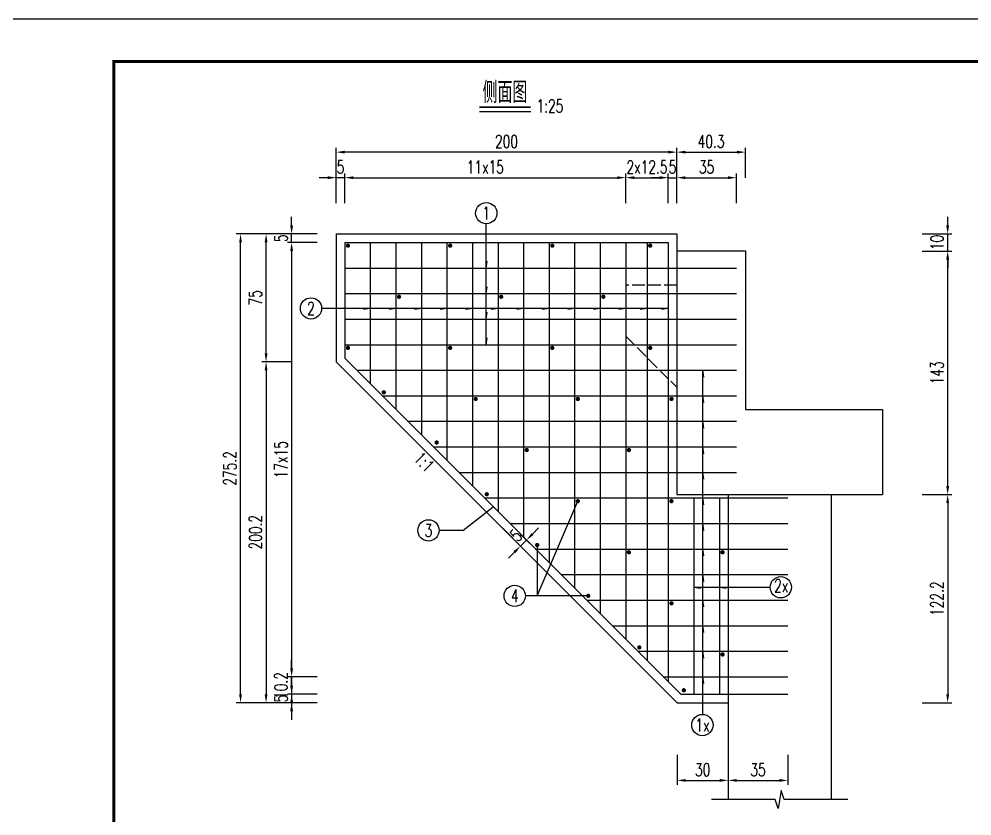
# Model space of a CAD drawing. Header units: millimetres. Extents: x -51 to 12129, y -1309 to -715.
# Drawn here: x 3737.5 to 3961.4, y -901.8 to -714.7 of the extents above; entities that cross this region are included whole.
import ezdxf
from ezdxf.enums import TextEntityAlignment as Align

# ---------------------------------------------------------------- set-up
doc = ezdxf.new("R2010")
doc.units = ezdxf.units.MM
doc.header["$LTSCALE"] = 0.25
doc.linetypes.add('ACAD_ISO02W100', pattern=[15, 12, -3])
for name, color, linetype in [('图框', 7, 'Continuous'), ('文字', 7, 'Continuous'), ('标注', 4, 'Continuous'), ('次轮廓线', 7, 'Continuous'), ('钢筋', 6, 'Continuous')]:
    doc.layers.add(name, color=color, linetype=linetype)
doc.styles.get("Standard").update_dxf_attribs({"font": 'simplex1.shx', "width": 0.7, "bigfont": 'hztxt.shx'})
doc.dimstyles.new('比例1：25', dxfattribs={"dimtxt": 3, "dimasz": 2, "dimexe": 1, "dimexo": 1, "dimgap": 1, "dimtad": 1, "dimdec": 1, "dimlfac": 2.5, "dimzin": 9, "dimdsep": 46, "dimtxsty": 'Standard', "dimcen": -0.09, "dimclrd": 4, "dimclre": 4, "dimclrt": 7, "dimaunit": 1, "dimadec": 0, "dimazin": 0, "dimtfac": 0.0005, "dimtdec": 1, "dimtix": 1, "dimtmove": 2, "dimatfit": 3, "dimfxl": 0, "dimtolj": 1, "dimtzin": 13, "dimarcsym": 0})
doc.dimstyles.new('比例1：50', dxfattribs={"dimscale": 0, "dimtxt": 3, "dimasz": 2, "dimexe": 1, "dimexo": 1, "dimgap": 0.5, "dimtad": 1, "dimdec": 1, "dimlfac": 5, "dimzin": 13, "dimdsep": 46, "dimtxsty": 'Standard', "dimcen": -1, "dimclrd": 256, "dimclre": 256, "dimclrt": 7, "dimaunit": 1, "dimadec": 3, "dimazin": 0, "dimtfac": 0.0005, "dimtdec": 1, "dimtix": 1, "dimtmove": 2, "dimatfit": 3, "dimfxl": 0, "dimtolj": 1, "dimtzin": 13, "dimarcsym": 0})

# ---------------------------------------------------------------- blocks, each defined once
blk = doc.blocks.new('*D121')
at = {"layer": 'Defpoints', "color": 0}
for p in [(3371.49, -842.2), (3354.81, -858.2), (3791.28, -858.2)]:
    blk.add_point(p, dxfattribs=at)
at = {"layer": '标注', "lineweight": -2}
for p, q in [((3360.81, -842.2), (3353.81, -842.2)), ((3354.81, -844.2), (3354.81, -856.2)), ((3360.81, -858.2), (3353.81, -858.2))]:
    blk.add_line(p, q, dxfattribs=at)
at = {"layer": '标注'}
for points in [[(3354.48, -844.2), (3355.15, -844.2), (3354.81, -842.2)], [(3354.48, -856.2), (3355.15, -856.2), (3354.81, -858.2)]]:
    blk.add_solid(points, dxfattribs=at)
at = {"layer": '标注', "color": 7, "insert": (3352.81, -850.2), "char_height": 3, "attachment_point": 5, "rotation": 90}
blk.add_mtext('\\A1;4x20', dxfattribs=at)
blk = doc.blocks.new('*D122')
at = {"layer": 'Defpoints', "color": 0}
for p in [(3354.81, -859.2), (3371.49, -858.2), (3791.28, -859.2)]:
    blk.add_point(p, dxfattribs=at)
at = {"layer": '标注', "lineweight": -2}
for p, q in [((3354.81, -856.2), (3354.81, -854.2)), ((3360.81, -858.2), (3353.81, -858.2)), ((3360.81, -859.2), (3353.81, -859.2)), ((3354.81, -858.2), (3354.81, -859.2)), ((3354.81, -861.2), (3354.81, -863.2))]:
    blk.add_line(p, q, dxfattribs=at)
at = {"layer": '标注'}
for points in [[(3354.48, -856.2), (3355.15, -856.2), (3354.81, -858.2)], [(3354.48, -861.2), (3355.15, -861.2), (3354.81, -859.2)]]:
    blk.add_solid(points, dxfattribs=at)
at = {"layer": '标注', "color": 7, "insert": (3352.81, -858.7), "char_height": 3, "attachment_point": 5, "rotation": 90}
blk.add_mtext('\\A1;5', dxfattribs=at)
blk = doc.blocks.new('*D141')
at = {"layer": 'Defpoints', "color": 0}
for p in [(3356.28, -759.73), (3365.73, -759.73), (3785.52, -771.73)]:
    blk.add_point(p, dxfattribs=at)
at = {"layer": '标注', "lineweight": -2}
for p, q in [((3362.28, -759.73), (3355.28, -759.73)), ((3356.28, -769.73), (3356.28, -761.73)), ((3362.28, -771.73), (3355.28, -771.73))]:
    blk.add_line(p, q, dxfattribs=at)
at = {"layer": '标注'}
for points in [[(3355.95, -761.73), (3356.62, -761.73), (3356.28, -759.73)], [(3355.95, -769.73), (3356.62, -769.73), (3356.28, -771.73)]]:
    blk.add_solid(points, dxfattribs=at)
at = {"layer": '标注', "color": 7, "insert": (3354.28, -765.73), "char_height": 3, "attachment_point": 5, "rotation": 90}
blk.add_mtext('\\A1;4x15', dxfattribs=at)
blk = doc.blocks.new('*D142')
at = {"layer": 'Defpoints', "color": 0}
for p in [(3365.73, -771.73), (3356.28, -774.33), (3785.52, -774.33)]:
    blk.add_point(p, dxfattribs=at)
at = {"layer": '标注', "lineweight": -2}
for p, q in [((3356.28, -769.73), (3356.28, -767.73)), ((3362.28, -771.73), (3355.28, -771.73)), ((3356.28, -771.73), (3356.28, -774.33)), ((3362.28, -774.33), (3355.28, -774.33)), ((3356.28, -776.33), (3356.28, -778.33))]:
    blk.add_line(p, q, dxfattribs=at)
at = {"layer": '标注'}
for points in [[(3355.95, -769.73), (3356.62, -769.73), (3356.28, -771.73)], [(3355.95, -776.33), (3356.62, -776.33), (3356.28, -774.33)]]:
    blk.add_solid(points, dxfattribs=at)
at = {"layer": '标注', "color": 7, "insert": (3354.28, -773.03), "char_height": 3, "attachment_point": 5, "rotation": 90}
blk.add_mtext('\\A1;13', dxfattribs=at)
blk = doc.blocks.new('*D143')
at = {"layer": 'Defpoints', "color": 0}
for p in [(3365.73, -774.33), (3356.28, -782.33), (3785.52, -782.33)]:
    blk.add_point(p, dxfattribs=at)
at = {"layer": '标注', "lineweight": -2}
for p, q in [((3362.28, -774.33), (3355.28, -774.33)), ((3356.28, -776.33), (3356.28, -780.33)), ((3362.28, -782.33), (3355.28, -782.33))]:
    blk.add_line(p, q, dxfattribs=at)
at = {"layer": '标注'}
for points in [[(3355.95, -776.33), (3356.62, -776.33), (3356.28, -774.33)], [(3355.95, -780.33), (3356.62, -780.33), (3356.28, -782.33)]]:
    blk.add_solid(points, dxfattribs=at)
at = {"layer": '标注', "color": 7, "insert": (3354.28, -778.33), "char_height": 3, "attachment_point": 5, "rotation": 90}
blk.add_mtext('\\A1;2x20', dxfattribs=at)
blk = doc.blocks.new('*D144')
at = {"layer": 'Defpoints', "color": 0}
for p in [(3356.28, -783.33), (3365.73, -782.33), (3785.52, -783.33)]:
    blk.add_point(p, dxfattribs=at)
at = {"layer": '标注', "lineweight": -2}
for p, q in [((3356.28, -780.33), (3356.28, -778.33)), ((3362.28, -782.33), (3355.28, -782.33)), ((3362.28, -783.33), (3355.28, -783.33)), ((3356.28, -782.33), (3356.28, -783.33)), ((3356.28, -785.33), (3356.28, -787.33))]:
    blk.add_line(p, q, dxfattribs=at)
at = {"layer": '标注'}
for points in [[(3355.95, -780.33), (3356.62, -780.33), (3356.28, -782.33)], [(3355.95, -785.33), (3356.62, -785.33), (3356.28, -783.33)]]:
    blk.add_solid(points, dxfattribs=at)
at = {"layer": '标注', "color": 7, "insert": (3354.28, -782.83), "char_height": 3, "attachment_point": 5, "rotation": 90}
blk.add_mtext('\\A1;5', dxfattribs=at)
blk = doc.blocks.new('*D214')
at = {"layer": 'Defpoints', "color": 0}
for p in [(3795.55, -765.12), (3816.79, -765.12), (3816.79, -795.12)]:
    blk.add_point(p, dxfattribs=at)
at = {"layer": '次轮廓线', "color": 4, "lineweight": -2}
for p, q in [((3801.55, -765.12), (3794.55, -765.12)), ((3795.55, -793.12), (3795.55, -767.12)), ((3801.55, -795.12), (3794.55, -795.12))]:
    blk.add_line(p, q, dxfattribs=at)
at = {"layer": '次轮廓线', "color": 4}
for points in [[(3795.21, -767.12), (3795.88, -767.12), (3795.55, -765.12)], [(3795.21, -793.12), (3795.88, -793.12), (3795.55, -795.12)]]:
    blk.add_solid(points, dxfattribs=at)
at = {"layer": '次轮廓线', "color": 7, "insert": (3793.05, -780.12), "char_height": 3, "attachment_point": 5, "rotation": 90}
blk.add_mtext('\\A1;75', dxfattribs=at)
blk = doc.blocks.new('*D215')
at = {"layer": 'Defpoints', "color": 0}
for p in [(3816.79, -795.12), (3795.55, -875.2), (3896.88, -875.2)]:
    blk.add_point(p, dxfattribs=at)
at = {"layer": '次轮廓线', "color": 4, "lineweight": -2}
for p, q in [((3801.55, -795.12), (3794.55, -795.12)), ((3795.55, -797.12), (3795.55, -873.2)), ((3801.55, -875.2), (3794.55, -875.2))]:
    blk.add_line(p, q, dxfattribs=at)
at = {"layer": '次轮廓线', "color": 4}
for points in [[(3795.21, -797.12), (3795.88, -797.12), (3795.55, -795.12)], [(3795.21, -873.2), (3795.88, -873.2), (3795.55, -875.2)]]:
    blk.add_solid(points, dxfattribs=at)
at = {"layer": '次轮廓线', "color": 7, "insert": (3793.05, -835.16), "char_height": 3, "attachment_point": 5, "rotation": 90}
blk.add_mtext('\\A1;200.2', dxfattribs=at)
blk = doc.blocks.new('*D216')
at = {"layer": 'Defpoints', "color": 0}
for p in [(3892.12, -884.59), (3904.12, -884.59), (3904.12, -893.44)]:
    blk.add_point(p, dxfattribs=at)
at = {"layer": '次轮廓线', "color": 4, "lineweight": -2}
for p, q in [((3892.12, -887.44), (3892.12, -894.44)), ((3904.12, -887.44), (3904.12, -894.44)), ((3894.12, -893.44), (3902.12, -893.44))]:
    blk.add_line(p, q, dxfattribs=at)
at = {"layer": '次轮廓线', "color": 4}
for points in [[(3894.12, -893.1), (3894.12, -893.77), (3892.12, -893.44)], [(3902.12, -893.1), (3902.12, -893.77), (3904.12, -893.44)]]:
    blk.add_solid(points, dxfattribs=at)
at = {"layer": '次轮廓线', "color": 7, "insert": (3898.12, -890.94), "char_height": 3, "attachment_point": 5}
blk.add_mtext('\\A1;30', dxfattribs=at)
blk = doc.blocks.new('*D217')
at = {"layer": 'Defpoints', "color": 0}
for p in [(3812.03, -745.9), (3812.03, -765.12), (3892.03, -765.12)]:
    blk.add_point(p, dxfattribs=at)
at = {"layer": '次轮廓线', "color": 4, "lineweight": -2}
for p, q in [((3812.03, -751.9), (3812.03, -744.9)), ((3892.03, -751.9), (3892.03, -744.9)), ((3890.03, -745.9), (3814.03, -745.9))]:
    blk.add_line(p, q, dxfattribs=at)
at = {"layer": '次轮廓线', "color": 4}
for points in [[(3814.03, -745.57), (3814.03, -746.24), (3812.03, -745.9)], [(3890.03, -745.57), (3890.03, -746.24), (3892.03, -745.9)]]:
    blk.add_solid(points, dxfattribs=at)
at = {"layer": '次轮廓线', "color": 7, "insert": (3852.03, -743.4), "char_height": 3, "attachment_point": 5}
blk.add_mtext('\\A1;200', dxfattribs=at)
blk = doc.blocks.new('*D218')
at = {"layer": 'Defpoints', "color": 0}
for p in [(3908.15, -745.9), (3892.03, -769.12), (3908.15, -769.12)]:
    blk.add_point(p, dxfattribs=at)
at = {"layer": '次轮廓线', "color": 4, "lineweight": -2}
for p, q in [((3892.03, -751.9), (3892.03, -744.9)), ((3908.15, -751.9), (3908.15, -744.9)), ((3894.03, -745.9), (3906.15, -745.9))]:
    blk.add_line(p, q, dxfattribs=at)
at = {"layer": '次轮廓线', "color": 4}
for points in [[(3894.03, -745.57), (3894.03, -746.24), (3892.03, -745.9)], [(3906.15, -745.57), (3906.15, -746.24), (3908.15, -745.9)]]:
    blk.add_solid(points, dxfattribs=at)
at = {"layer": '次轮廓线', "color": 7, "insert": (3900.09, -743.4), "char_height": 3, "attachment_point": 5}
blk.add_mtext('\\A1;40.3', dxfattribs=at)
blk = doc.blocks.new('*D219')
at = {"layer": 'Defpoints', "color": 0}
for p in [(3908.15, -769.12), (3955.67, -769.12), (3892.03, -826.32)]:
    blk.add_point(p, dxfattribs=at)
at = {"layer": '次轮廓线', "color": 4, "lineweight": -2}
for p, q in [((3949.67, -769.12), (3956.67, -769.12)), ((3955.67, -824.32), (3955.67, -771.12)), ((3949.67, -826.32), (3956.67, -826.32))]:
    blk.add_line(p, q, dxfattribs=at)
at = {"layer": '次轮廓线', "color": 4}
for points in [[(3955.33, -771.12), (3956, -771.12), (3955.67, -769.12)], [(3955.33, -824.32), (3956, -824.32), (3955.67, -826.32)]]:
    blk.add_solid(points, dxfattribs=at)
at = {"layer": '次轮廓线', "color": 7, "insert": (3953.17, -797.72), "char_height": 3, "attachment_point": 5, "rotation": 90}
blk.add_mtext('\\A1;143', dxfattribs=at)
blk = doc.blocks.new('*D220')
at = {"layer": 'Defpoints', "color": 0}
for p in [(3904.12, -826.32), (3904.12, -875.2), (3955.67, -875.2)]:
    blk.add_point(p, dxfattribs=at)
at = {"layer": '次轮廓线', "color": 4, "lineweight": -2}
for p, q in [((3949.67, -826.32), (3956.67, -826.32)), ((3955.67, -828.32), (3955.67, -873.2)), ((3949.67, -875.2), (3956.67, -875.2))]:
    blk.add_line(p, q, dxfattribs=at)
at = {"layer": '次轮廓线', "color": 4}
for points in [[(3955.33, -828.32), (3956, -828.32), (3955.67, -826.32)], [(3955.33, -873.2), (3956, -873.2), (3955.67, -875.2)]]:
    blk.add_solid(points, dxfattribs=at)
at = {"layer": '次轮廓线', "color": 7, "insert": (3953.17, -850.76), "char_height": 3, "attachment_point": 5, "rotation": 90}
blk.add_mtext('\\A1;122.2', dxfattribs=at)
blk = doc.blocks.new('*D221')
at = {"layer": 'Defpoints', "color": 0}
for p in [(3789.55, -765.12), (3904.2, -765.12), (3904.28, -875.2)]:
    blk.add_point(p, dxfattribs=at)
at = {"layer": '次轮廓线', "color": 4, "lineweight": -2}
for p, q in [((3795.55, -765.12), (3788.55, -765.12)), ((3789.55, -873.2), (3789.55, -767.12)), ((3795.55, -875.2), (3788.55, -875.2))]:
    blk.add_line(p, q, dxfattribs=at)
at = {"layer": '次轮廓线', "color": 4}
for points in [[(3789.21, -767.12), (3789.88, -767.12), (3789.55, -765.12)], [(3789.21, -873.2), (3789.88, -873.2), (3789.55, -875.2)]]:
    blk.add_solid(points, dxfattribs=at)
at = {"layer": '次轮廓线', "color": 7, "insert": (3787.05, -820.16), "char_height": 3, "attachment_point": 5, "rotation": 90}
blk.add_mtext('\\A1;275.2', dxfattribs=at)
blk = doc.blocks.new('*D222')
at = {"layer": 'Defpoints', "color": 0}
for p in [(3801.55, -765.12), (3824.79, -765.12), (3824.79, -767.12)]:
    blk.add_point(p, dxfattribs=at)
at = {"layer": '次轮廓线', "color": 4, "lineweight": -2}
for p, q in [((3801.55, -763.12), (3801.55, -761.12)), ((3807.55, -765.12), (3800.55, -765.12)), ((3801.55, -767.12), (3801.55, -765.12)), ((3807.55, -767.12), (3800.55, -767.12)), ((3801.55, -769.12), (3801.55, -771.12))]:
    blk.add_line(p, q, dxfattribs=at)
at = {"layer": '次轮廓线', "color": 4}
for points in [[(3801.21, -763.12), (3801.88, -763.12), (3801.55, -765.12)], [(3801.21, -769.12), (3801.88, -769.12), (3801.55, -767.12)]]:
    blk.add_solid(points, dxfattribs=at)
at = {"layer": '次轮廓线', "color": 7, "insert": (3799.05, -766.12), "char_height": 3, "attachment_point": 5, "rotation": 90}
blk.add_mtext('\\A1;5', dxfattribs=at)
blk = doc.blocks.new('*D223')
at = {"layer": 'Defpoints', "color": 0}
for p in [(3824.79, -767.12), (3801.55, -869.12), (3899.62, -869.12)]:
    blk.add_point(p, dxfattribs=at)
at = {"layer": '次轮廓线', "color": 4, "lineweight": -2}
for p, q in [((3807.55, -767.12), (3800.55, -767.12)), ((3801.55, -769.12), (3801.55, -867.12)), ((3807.55, -869.12), (3800.55, -869.12))]:
    blk.add_line(p, q, dxfattribs=at)
at = {"layer": '次轮廓线', "color": 4}
for points in [[(3801.21, -769.12), (3801.88, -769.12), (3801.55, -767.12)], [(3801.21, -867.12), (3801.88, -867.12), (3801.55, -869.12)]]:
    blk.add_solid(points, dxfattribs=at)
at = {"layer": '次轮廓线', "color": 7, "insert": (3799.05, -818.12), "char_height": 3, "attachment_point": 5, "rotation": 90}
blk.add_mtext('\\A1;17x15', dxfattribs=at)
blk = doc.blocks.new('*D224')
at = {"layer": 'Defpoints', "color": 0}
for p in [(3904.87, -869.12), (3801.55, -873.2), (3904.87, -873.2)]:
    blk.add_point(p, dxfattribs=at)
at = {"layer": '次轮廓线', "color": 4, "lineweight": -2}
for p, q in [((3801.55, -867.12), (3801.55, -865.12)), ((3807.55, -869.12), (3800.55, -869.12)), ((3801.55, -869.12), (3801.55, -873.2)), ((3807.55, -873.2), (3800.55, -873.2)), ((3801.55, -875.2), (3801.55, -877.2))]:
    blk.add_line(p, q, dxfattribs=at)
at = {"layer": '次轮廓线', "color": 4}
for points in [[(3801.21, -867.12), (3801.88, -867.12), (3801.55, -869.12)], [(3801.21, -875.2), (3801.88, -875.2), (3801.55, -873.2)]]:
    blk.add_solid(points, dxfattribs=at)
at = {"layer": '次轮廓线', "color": 7, "insert": (3799.05, -871.16), "char_height": 3, "attachment_point": 5, "rotation": 90}
blk.add_mtext('\\A1;10.2', dxfattribs=at)
blk = doc.blocks.new('*D225')
at = {"layer": 'Defpoints', "color": 0}
for p in [(3801.55, -875.2), (3903.7, -873.2), (3904.28, -875.2)]:
    blk.add_point(p, dxfattribs=at)
at = {"layer": '次轮廓线', "color": 4, "lineweight": -2}
for p, q in [((3801.55, -871.2), (3801.55, -869.2)), ((3807.55, -873.2), (3800.55, -873.2)), ((3807.55, -875.2), (3800.55, -875.2)), ((3801.55, -873.2), (3801.55, -875.2)), ((3801.55, -877.2), (3801.55, -879.2))]:
    blk.add_line(p, q, dxfattribs=at)
at = {"layer": '次轮廓线', "color": 4}
for points in [[(3801.21, -871.2), (3801.88, -871.2), (3801.55, -873.2)], [(3801.21, -877.2), (3801.88, -877.2), (3801.55, -875.2)]]:
    blk.add_solid(points, dxfattribs=at)
at = {"layer": '次轮廓线', "color": 7, "insert": (3799.05, -874.2), "char_height": 3, "attachment_point": 5, "rotation": 90}
blk.add_mtext('\\A1;5', dxfattribs=at)
blk = doc.blocks.new('*D226')
at = {"layer": 'Defpoints', "color": 0}
for p in [(3812.03, -751.9), (3812.03, -767.12), (3814.03, -767.12)]:
    blk.add_point(p, dxfattribs=at)
at = {"layer": '次轮廓线', "color": 4, "lineweight": -2}
for p, q in [((3810.03, -751.9), (3808.03, -751.9)), ((3812.03, -757.9), (3812.03, -750.9)), ((3814.03, -751.9), (3812.03, -751.9)), ((3814.03, -757.9), (3814.03, -750.9)), ((3816.03, -751.9), (3818.03, -751.9))]:
    blk.add_line(p, q, dxfattribs=at)
at = {"layer": '次轮廓线', "color": 4}
for points in [[(3810.03, -751.57), (3810.03, -752.24), (3812.03, -751.9)], [(3816.03, -751.57), (3816.03, -752.24), (3814.03, -751.9)]]:
    blk.add_solid(points, dxfattribs=at)
at = {"layer": '次轮廓线', "color": 7, "insert": (3813.03, -749.4), "char_height": 3, "attachment_point": 5}
blk.add_mtext('\\A1;5', dxfattribs=at)
blk = doc.blocks.new('*D227')
at = {"layer": 'Defpoints', "color": 0}
for p in [(3880.03, -751.9), (3814.03, -767.12), (3880.03, -767.12)]:
    blk.add_point(p, dxfattribs=at)
at = {"layer": '次轮廓线', "color": 4, "lineweight": -2}
for p, q in [((3814.03, -757.9), (3814.03, -750.9)), ((3816.03, -751.9), (3878.03, -751.9)), ((3880.03, -757.9), (3880.03, -750.9))]:
    blk.add_line(p, q, dxfattribs=at)
at = {"layer": '次轮廓线', "color": 4}
for points in [[(3816.03, -751.57), (3816.03, -752.24), (3814.03, -751.9)], [(3878.03, -751.57), (3878.03, -752.24), (3880.03, -751.9)]]:
    blk.add_solid(points, dxfattribs=at)
at = {"layer": '次轮廓线', "color": 7, "insert": (3847.03, -749.4), "char_height": 3, "attachment_point": 5}
blk.add_mtext('\\A1;11x15', dxfattribs=at)
blk = doc.blocks.new('*D228')
at = {"layer": 'Defpoints', "color": 0}
for p in [(3890.03, -751.9), (3880.03, -767.12), (3890.03, -767.12)]:
    blk.add_point(p, dxfattribs=at)
at = {"layer": '次轮廓线', "color": 4, "lineweight": -2}
for p, q in [((3880.03, -757.9), (3880.03, -750.9)), ((3882.03, -751.9), (3888.03, -751.9)), ((3890.03, -757.9), (3890.03, -750.9))]:
    blk.add_line(p, q, dxfattribs=at)
at = {"layer": '次轮廓线', "color": 4}
for points in [[(3882.03, -751.57), (3882.03, -752.24), (3880.03, -751.9)], [(3888.03, -751.57), (3888.03, -752.24), (3890.03, -751.9)]]:
    blk.add_solid(points, dxfattribs=at)
at = {"layer": '次轮廓线', "color": 7, "insert": (3885.03, -749.4), "char_height": 3, "attachment_point": 5}
blk.add_mtext('\\A1;2x12.5', dxfattribs=at)
blk = doc.blocks.new('*D229')
at = {"layer": 'Defpoints', "color": 0}
for p in [(3892.03, -751.9), (3890.03, -767.12), (3892.03, -767.12)]:
    blk.add_point(p, dxfattribs=at)
at = {"layer": '次轮廓线', "color": 4, "lineweight": -2}
for p, q in [((3888.03, -751.9), (3886.03, -751.9)), ((3890.03, -757.9), (3890.03, -750.9)), ((3890.03, -751.9), (3892.03, -751.9)), ((3892.03, -757.9), (3892.03, -750.9)), ((3894.03, -751.9), (3896.03, -751.9))]:
    blk.add_line(p, q, dxfattribs=at)
at = {"layer": '次轮廓线', "color": 4}
for points in [[(3888.03, -751.57), (3888.03, -752.24), (3890.03, -751.9)], [(3894.03, -751.57), (3894.03, -752.24), (3892.03, -751.9)]]:
    blk.add_solid(points, dxfattribs=at)
at = {"layer": '次轮廓线', "color": 7, "insert": (3891.03, -749.4), "char_height": 3, "attachment_point": 5}
blk.add_mtext('\\A1;5', dxfattribs=at)
blk = doc.blocks.new('*D230')
at = {"layer": 'Defpoints', "color": 0}
for p in [(3906.03, -751.9), (3892.03, -773.12), (3906.03, -773.12)]:
    blk.add_point(p, dxfattribs=at)
at = {"layer": '次轮廓线', "color": 4, "lineweight": -2}
for p, q in [((3892.03, -757.9), (3892.03, -750.9)), ((3894.03, -751.9), (3904.03, -751.9)), ((3906.03, -757.9), (3906.03, -750.9))]:
    blk.add_line(p, q, dxfattribs=at)
at = {"layer": '次轮廓线', "color": 4}
for points in [[(3894.03, -751.57), (3894.03, -752.24), (3892.03, -751.9)], [(3904.03, -751.57), (3904.03, -752.24), (3906.03, -751.9)]]:
    blk.add_solid(points, dxfattribs=at)
at = {"layer": '次轮廓线', "color": 7, "insert": (3899.03, -749.4), "char_height": 3, "attachment_point": 5}
blk.add_mtext('\\A1;35', dxfattribs=at)
blk = doc.blocks.new('*D231')
at = {"layer": 'Defpoints', "color": 0}
for p in [(3918.12, -882.59), (3904.12, -884.59), (3918.12, -893.44)]:
    blk.add_point(p, dxfattribs=at)
at = {"layer": '次轮廓线', "color": 4, "lineweight": -2}
for p, q in [((3904.12, -887.44), (3904.12, -894.44)), ((3918.12, -887.44), (3918.12, -894.44)), ((3906.12, -893.44), (3916.12, -893.44))]:
    blk.add_line(p, q, dxfattribs=at)
at = {"layer": '次轮廓线', "color": 4}
for points in [[(3906.12, -893.1), (3906.12, -893.77), (3904.12, -893.44)], [(3916.12, -893.1), (3916.12, -893.77), (3918.12, -893.44)]]:
    blk.add_solid(points, dxfattribs=at)
at = {"layer": '次轮廓线', "color": 7, "insert": (3911.12, -890.94), "char_height": 3, "attachment_point": 5}
blk.add_mtext('\\A1;35', dxfattribs=at)
blk = doc.blocks.new('*D232')
at = {"layer": 'Defpoints', "color": 0}
for p in [(3851.26, -831.52), (3849.85, -832.93), (3856.74, -836.99)]:
    blk.add_point(p, dxfattribs=at)
at = {"layer": '次轮廓线', "color": 4, "lineweight": -2}
for p, q in [((3852.49, -832.75), (3857.44, -837.7)), ((3851.08, -834.16), (3856.03, -839.11)), ((3858.15, -835.58), (3859.57, -834.16)), ((3855.32, -838.41), (3856.74, -836.99)), ((3853.91, -839.82), (3852.49, -841.23))]:
    blk.add_line(p, q, dxfattribs=at)
at = {"layer": '次轮廓线', "color": 4}
for points in [[(3857.92, -835.34), (3858.39, -835.81), (3856.74, -836.99)], [(3853.67, -839.58), (3854.14, -840.05), (3855.32, -838.41)]]:
    blk.add_solid(points, dxfattribs=at)
at = {"layer": '次轮廓线', "color": 7, "insert": (3854.26, -835.93), "char_height": 3, "attachment_point": 5, "rotation": 45}
blk.add_mtext('\\A1;5', dxfattribs=at)
blk = doc.blocks.new('*D233')
at = {"layer": 'Defpoints', "color": 0}
for p in [(3892.03, -765.12), (3955.67, -765.12), (3892.03, -769.12)]:
    blk.add_point(p, dxfattribs=at)
at = {"layer": '次轮廓线', "color": 4, "lineweight": -2}
for p, q in [((3955.67, -763.12), (3955.67, -761.12)), ((3949.67, -765.12), (3956.67, -765.12)), ((3955.67, -769.12), (3955.67, -765.12)), ((3949.67, -769.12), (3956.67, -769.12)), ((3955.67, -771.12), (3955.67, -773.12))]:
    blk.add_line(p, q, dxfattribs=at)
at = {"layer": '次轮廓线', "color": 4}
for points in [[(3955.33, -763.12), (3956, -763.12), (3955.67, -765.12)], [(3955.33, -771.12), (3956, -771.12), (3955.67, -769.12)]]:
    blk.add_solid(points, dxfattribs=at)
at = {"layer": '次轮廓线', "color": 7, "insert": (3953.17, -767.12), "char_height": 3, "attachment_point": 5, "rotation": 90}
blk.add_mtext('\\A1;10', dxfattribs=at)
blk = doc.blocks.new('123')
at = {"layer": '图框', "color": 2}
blk.add_lwpolyline([(369.33, -1011.65), (369.33, -714.65), (-50.67, -714.65), (-50.67, -1011.65)], close=True, dxfattribs=at)

msp = doc.modelspace()

# ---------------------------------------------------------------- linework, layer by layer
at = {"const_width": 0.7}
msp.add_lwpolyline([(4139.75412, -724.65472), (3759.75412, -724.65472), (3759.75412, -1001.65472), (4139.75412, -1001.65472), (4139.75412, -724.65472)], dxfattribs=at)
at = {"ltscale": 2}
msp.add_lwpolyline([(3932.20805, -897.90029), (3917.25806, -897.90029), (3916.55806, -895.80029), (3915.85806, -900.00029), (3915.15806, -897.90029), (3900.20805, -897.90029)], dxfattribs=at)
at = {"layer": '文字'}
msp.add_line((3845.64574, -736.37171), (3857.71267, -736.37171), dxfattribs=at)
at = {"layer": '文字', "const_width": 0.4}
msp.add_lwpolyline([(3845.64574, -735.37171), (3857.71267, -735.37171)], dxfattribs=at)
at = {"layer": '标注'}
for p, q in [((3847.2732, -791.11655), (3847.2732, -762.7356)), ((3847.2732, -773.11655), (3847.49805, -771.51653)), ((3847.2732, -779.11655), (3847.49805, -777.51653)), ((3890.03406, -782.60646), (3808.59605, -782.60646)), ((3820.03406, -782.60646), (3818.43404, -782.83131)), ((3826.03406, -782.60646), (3824.43404, -782.83131)), ((3832.03406, -782.60646), (3830.43404, -782.83131)), ((3838.03406, -782.60646), (3836.43404, -782.83131)), ((3844.03406, -782.60646), (3842.43404, -782.83131)), ((3850.03406, -782.60646), (3848.43404, -782.83131)), ((3856.03406, -782.60646), (3854.43404, -782.83131)), ((3862.03406, -782.60646), (3860.43404, -782.83131)), ((3868.03406, -782.60646), (3866.43404, -782.83131)), ((3874.03406, -782.60646), (3872.43404, -782.83131)), ((3880.03406, -782.60646), (3878.43404, -782.83131)), ((3885.03406, -782.60646), (3883.43404, -782.83131)), ((3890.03406, -782.60646), (3888.43404, -782.83131)), ((3847.2732, -785.11655), (3847.49805, -783.51653)), ((3847.2732, -791.11655), (3847.49805, -789.51653)), ((3898.05168, -797.11655), (3898.05168, -877.93678)), ((3898.05168, -797.11655), (3898.27654, -798.71657)), ((3898.05168, -803.11655), (3898.27654, -804.71657)), ((3898.05168, -809.11655), (3898.27654, -810.71657)), ((3898.05168, -815.11655), (3898.27654, -816.71657)), ((3898.05168, -821.11655), (3898.27654, -822.71657)), ((3859.24563, -850.10022), (3868.78406, -827.86655)), ((3898.05168, -827.11655), (3898.27654, -828.71657)), ((3841.7446, -834.73443), (3848.90455, -829.15862)), ((3841.7446, -834.73443), (3836.19819, -834.73443)), ((3898.05168, -833.11655), (3898.27654, -834.71657)), ((3859.24563, -838.15866), (3859.24563, -850.10022)), ((3898.05168, -839.11655), (3898.27654, -840.71657)), ((3898.05168, -845.11655), (3898.27654, -846.71657)), ((3896.03406, -848.08622), (3913.96954, -848.08622)), ((3896.03406, -848.08622), (3897.63407, -848.31108)), ((3902.03406, -848.08622), (3903.63407, -848.31108)), ((3871.22992, -850.10022), (3856.46105, -850.10022)), ((3898.05168, -851.11655), (3898.27654, -852.71657)), ((3898.05168, -857.11655), (3898.27654, -858.71657)), ((3898.05168, -863.11655), (3898.27654, -864.71657)), ((3898.05168, -869.11655), (3898.27654, -870.71657))]:
    msp.add_line(p, q, dxfattribs=at)
for centre in [(3847.2732, -760.2356), (3806.09605, -782.60646), (3833.69819, -834.73443), (3916.46954, -848.08622), (3853.96105, -850.10022), (3898.05168, -880.43678)]:
    msp.add_circle(centre, 2.5, dxfattribs=at)
at = {"layer": '次轮廓线'}
for p, q in [((3812.03406, -765.11655), (3892.03406, -765.11655)), ((3812.03406, -765.11655), (3812.03406, -795.11655)), ((3892.03406, -765.11655), (3892.03406, -826.31655)), ((3892.03406, -769.11655), (3908.15406, -769.11655)), ((3908.15406, -769.11655), (3908.15406, -806.31655)), ((3812.03406, -795.11655), (3892.11806, -875.20055)), ((3908.15406, -806.31655), (3940.39406, -806.31655)), ((3940.39406, -806.31655), (3940.39406, -826.31655)), ((3892.03406, -826.31655), (3940.39406, -826.31655)), ((3904.11806, -826.31655), (3904.11806, -897.90029)), ((3928.29806, -826.31655), (3928.29806, -897.90029)), ((3892.11806, -875.20055), (3904.11806, -875.20055))]:
    msp.add_line(p, q, dxfattribs=at)
at = {"layer": '次轮廓线', "linetype": 'ACAD_ISO02W100'}
for p, q in [((3892.03406, -777.11655), (3880.03406, -777.11655)), ((3880.03406, -777.11655), (3880.03406, -789.11655)), ((3880.03406, -789.11655), (3892.03406, -801.11655))]:
    msp.add_line(p, q, dxfattribs=at)
at = {"layer": '钢筋', "linetype": 'Continuous'}
for p, q in [((3814.03406, -767.11655), (3890.03406, -767.11655)), ((3814.03406, -767.11655), (3814.03406, -794.28812)), ((3820.03406, -767.11655), (3820.03406, -800.28812)), ((3826.03406, -767.11655), (3826.03406, -806.28812)), ((3832.03406, -767.11655), (3832.03406, -812.28812)), ((3838.03406, -767.11655), (3838.03406, -818.28812)), ((3844.03406, -767.11655), (3844.03406, -824.28812)), ((3850.03406, -767.11655), (3850.03406, -830.28812)), ((3856.03406, -767.11655), (3856.03406, -836.28812)), ((3862.03406, -767.11655), (3862.03406, -842.28812)), ((3868.03406, -767.11655), (3868.03406, -848.28812)), ((3874.03406, -767.11655), (3874.03406, -854.28812)), ((3880.03406, -767.11655), (3880.03406, -860.28812)), ((3885.03406, -767.11655), (3885.03406, -865.28812)), ((3890.03406, -767.11655), (3890.03406, -870.28812)), ((3814.03406, -773.11655), (3906.03406, -773.11655)), ((3814.03406, -779.11655), (3906.03406, -779.11655)), ((3814.03406, -785.11655), (3906.03406, -785.11655)), ((3814.03406, -791.11655), (3906.03406, -791.11655)), ((3814.03406, -794.28812), (3892.94649, -873.20055)), ((3816.86249, -797.11655), (3906.03406, -797.11655)), ((3822.86249, -803.11655), (3906.03406, -803.11655)), ((3828.86249, -809.11655), (3906.03406, -809.11655)), ((3834.86249, -815.11655), (3906.03406, -815.11655)), ((3840.86249, -821.11655), (3906.03406, -821.11655)), ((3846.86249, -827.11655), (3918.11806, -827.11655)), ((3896.03406, -827.11655), (3896.03406, -873.20055)), ((3902.03406, -827.11655), (3902.03406, -873.20055)), ((3852.86249, -833.11655), (3918.11806, -833.11655)), ((3858.86249, -839.11655), (3918.11806, -839.11655)), ((3864.86249, -845.11655), (3918.11806, -845.11655)), ((3870.86249, -851.11655), (3918.11806, -851.11655)), ((3876.86249, -857.11655), (3918.11806, -857.11655)), ((3882.86249, -863.11655), (3918.11806, -863.11655)), ((3888.86249, -869.11655), (3918.11806, -869.11655)), ((3892.94649, -873.20055), (3918.11806, -873.20055))]:
    msp.add_line(p, q, dxfattribs=at)
at = {"layer": '钢筋', "const_width": 0.5}
for points in [[(3814.53406, -767.86655, 1), (3815.03406, -767.86655, 1)], [(3838.53406, -767.86655, 1), (3839.03406, -767.86655, 1)], [(3862.53406, -767.86655, 1), (3863.03406, -767.86655, 1)], [(3885.53406, -767.86655, 1), (3886.03406, -767.86655, 1)], [(3826.53406, -779.86655, 1), (3827.03406, -779.86655, 1)], [(3850.53406, -779.86655, 1), (3851.03406, -779.86655, 1)], [(3874.53406, -779.86655, 1), (3875.03406, -779.86655, 1)], [(3814.53406, -791.86655, 1), (3815.03406, -791.86655, 1)], [(3838.53406, -791.86655, 1), (3839.03406, -791.86655, 1)], [(3862.53406, -791.86655, 1), (3863.03406, -791.86655, 1)], [(3885.53406, -791.86655, 1), (3886.03406, -791.86655, 1)], [(3822.9492, -802.30703, 1), (3823.4492, -802.30703, 1)], [(3844.53406, -803.86655, 1), (3845.03406, -803.86655, 1)], [(3868.53406, -803.86655, 1), (3869.03406, -803.86655, 1)], [(3890.53406, -803.86655, 1), (3891.03406, -803.86655, 1)], [(3835.36249, -814.08813, 1), (3835.86249, -814.08813, 1)], [(3856.53406, -815.86655, 1), (3857.03406, -815.86655, 1)], [(3880.53406, -815.86655, 1), (3881.03406, -815.86655, 1)], [(3847.14239, -826.23945, 1), (3847.64239, -826.23945, 1)], [(3868.53406, -827.86655, 1), (3869.03406, -827.86655, 1)], [(3890.53406, -827.86655, 1), (3891.03406, -827.86655, 1)], [(3858.99563, -838.15866, 1), (3859.49563, -838.15866, 1)], [(3880.53406, -839.86655, 1), (3881.03406, -839.86655, 1)], [(3902.53406, -839.86655, 1), (3903.03406, -839.86655, 1)], [(3870.97992, -850.10022, 1), (3871.47992, -850.10022, 1)], [(3890.53406, -851.86655, 1), (3891.03406, -851.86655, 1)], [(3882.97566, -862.2055, 1), (3883.47566, -862.2055, 1)], [(3902.53406, -863.86655, 1), (3903.03406, -863.86655, 1)], [(3893.43746, -872.27196, 1), (3893.93746, -872.27196, 1)]]:
    msp.add_lwpolyline(points, format="xyb", close=True, dxfattribs=at)

# ---------------------------------------------------------------- block references
at = {"layer": '标注'}
msp.add_blockref('123', (3780, 0), dxfattribs=at)

# ---------------------------------------------------------------- texts
at = {"linetype": 'Continuous', "width": 0.7}
for s, p in [('1', (3847.2732, -760.2356)), ('2', (3806.09605, -782.60646)), ('3', (3833.69819, -834.73443)), ('4', (3853.96105, -850.10022)), ('1x', (3898.05168, -880.43678))]:
    msp.add_text(s, height=3, dxfattribs=at).set_placement(p, align=Align.MIDDLE_CENTER)
msp.add_text('2x', height=3, dxfattribs=at).set_placement((3916.55965, -849.21836), align=Align.CENTER)
at = {"linetype": 'Continuous', "insert": (3832.69706, -818.64937), "char_height": 3, "attachment_point": 5, "rotation": 315}
msp.add_mtext('1:1', dxfattribs=at)
at = {"layer": '文字', "width": 0.7}
for s, height, p in [('侧面图', 5, (3851.67936, -731.85987)), ('1:25', 3, (3862.23036, -735.07262))]:
    msp.add_text(s, height=height, dxfattribs=at).set_placement(p, align=Align.MIDDLE_CENTER)

# ---------------------------------------------------------------- dimensions: what is measured, and where the dimension line sits
at = {"layer": '标注'}
for base, p1, p2, text, picture, middle in [((3356.28365, -759.73119), (3785.51534, -771.73119), (3365.72695, -759.73119), '4x15', '*D141', (3354.28365, -765.73119)), ((3356.28365, -782.33119), (3365.72695, -774.33119), (3785.51534, -782.33119), '2x20', '*D143', (3354.28365, -778.33119)), ((3354.81467, -858.20143), (3371.49179, -842.20143), (3791.28018, -858.20143), '4x20', '*D121', (3352.81467, -850.20143))]:
    dim = msp.add_linear_dim(base=base, p1=p1, p2=p2, angle=90, text=text, dimstyle='比例1：50', override={"dimscale": 1}, dxfattribs=at)
    dim.commit()
    dim.dimension.update_dxf_attribs({"geometry": picture, "text_midpoint": middle})
for base, p1, p2, picture, middle in [((3356.28365, -774.33119), (3365.72695, -771.73119), (3785.51534, -774.33119), '*D142', (3354.28365, -773.03119)), ((3356.28365, -783.33119), (3365.72695, -782.33119), (3785.51534, -783.33119), '*D144', (3354.28365, -782.83119)), ((3354.81467, -859.20143), (3371.49179, -858.20143), (3791.28018, -859.20143), '*D122', (3352.81467, -858.70143))]:
    dim = msp.add_linear_dim(base=base, p1=p1, p2=p2, angle=90, dimstyle='比例1：50', override={"dimscale": 1}, dxfattribs=at)
    dim.commit()
    dim.dimension.update_dxf_attribs({"geometry": picture, "text_midpoint": middle})
at = {"layer": '次轮廓线'}
for base, p1, p2, picture, middle in [((3812.03406, -745.90206), (3892.03406, -765.11655), (3812.03406, -765.11655), '*D217', (3852.03406, -743.40206)), ((3908.15406, -745.90206), (3892.03406, -769.11655), (3908.15406, -769.11655), '*D218', (3900.09406, -743.40206)), ((3812.03406, -751.90206), (3814.03406, -767.11655), (3812.03406, -767.11655), '*D226', (3813.03406, -749.40206)), ((3892.03406, -751.90206), (3890.03406, -767.11655), (3892.03406, -767.11655), '*D229', (3891.03406, -749.40206)), ((3906.03406, -751.90206), (3892.03406, -773.11655), (3906.03406, -773.11655), '*D230', (3899.03406, -749.40206)), ((3918.11806, -893.4369), (3904.11806, -884.58877), (3918.11806, -882.58877), '*D231', (3911.11806, -890.9369)), ((3904.11806, -893.4369), (3892.11806, -884.58877), (3904.11806, -884.58877), '*D216', (3898.11806, -890.9369))]:
    dim = msp.add_linear_dim(base=base, p1=p1, p2=p2, dimstyle='比例1：25', dxfattribs=at)
    dim.commit()
    dim.dimension.update_dxf_attribs({"geometry": picture, "text_midpoint": middle})
for base, p1, p2, text, picture, middle in [((3880.03406, -751.90206), (3814.03406, -767.11655), (3880.03406, -767.11655), '11x15', '*D227', (3847.03406, -749.40206)), ((3890.03406, -751.90206), (3880.03406, -767.11655), (3890.03406, -767.11655), '2x12.5', '*D228', (3885.03406, -749.40206))]:
    dim = msp.add_linear_dim(base=base, p1=p1, p2=p2, text=text, dimstyle='比例1：25', dxfattribs=at)
    dim.commit()
    dim.dimension.update_dxf_attribs({"geometry": picture, "text_midpoint": middle})
for base, p1, p2, picture, middle in [((3801.54771, -765.11655), (3824.79196, -767.11655), (3824.79196, -765.11655), '*D222', (3799.04771, -766.11655)), ((3955.66524, -765.11655), (3892.03406, -769.11655), (3892.03406, -765.11655), '*D233', (3953.16524, -767.11655)), ((3789.54771, -765.11655), (3904.27917, -875.20055), (3904.19517, -765.11655), '*D221', (3787.04771, -820.15855)), ((3795.54771, -765.11655), (3816.79196, -795.11655), (3816.79196, -765.11655), '*D214', (3793.04771, -780.11655)), ((3955.66524, -769.11655), (3892.03406, -826.31655), (3908.15406, -769.11655), '*D219', (3953.16524, -797.71655)), ((3795.54771, -875.20055), (3816.79196, -795.11655), (3896.87596, -875.20055), '*D215', (3793.04771, -835.15855)), ((3955.66524, -875.20055), (3904.11806, -826.31655), (3904.11806, -875.20055), '*D220', (3953.16524, -850.75855)), ((3801.54771, -873.20055), (3904.87199, -869.11655), (3904.87199, -873.20055), '*D224', (3799.04771, -871.15855)), ((3801.54771, -875.20055), (3903.70438, -873.20055), (3904.27917, -875.20055), '*D225', (3799.04771, -874.20055))]:
    dim = msp.add_linear_dim(base=base, p1=p1, p2=p2, angle=90, dimstyle='比例1：25', dxfattribs=at)
    dim.commit()
    dim.dimension.update_dxf_attribs({"geometry": picture, "text_midpoint": middle})
dim = msp.add_linear_dim(base=(3801.54771, -869.11655), p1=(3824.79196, -767.11655), p2=(3899.62038, -869.11655), angle=90, text='17x15', dimstyle='比例1：25', dxfattribs=at)
dim.commit()
dim.dimension.update_dxf_attribs({"geometry": '*D223', "text_midpoint": (3799.04771, -818.11655)})
dim = msp.add_aligned_dim(p1=(3849.85053, -832.93302), p2=(3851.26474, -831.51881), distance=-7.73861, dimstyle='比例1：25', dxfattribs=at)
dim.commit()
dim.dimension.update_dxf_attribs({"geometry": '*D232', "text_midpoint": (3854.2619, -835.93017)})

doc.saveas('drawing.dxf')
